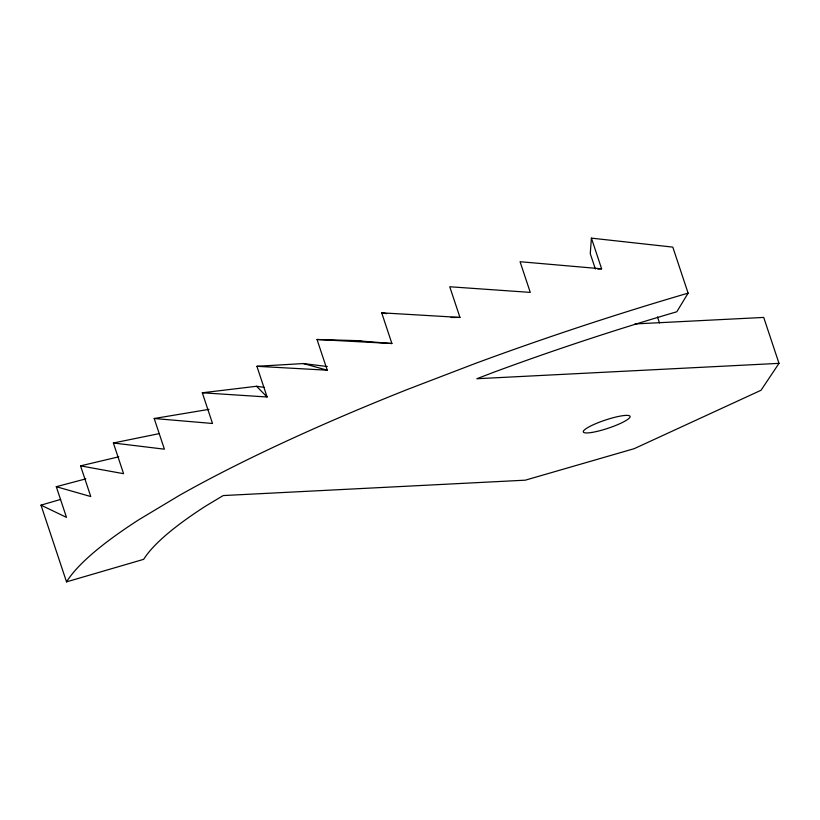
<?xml version="1.0" encoding="UTF-8"?>
<svg xmlns="http://www.w3.org/2000/svg" width="820" height="820" viewBox="0 0 820 820"><rect width="100%" height="100%" fill="white"/><g stroke="black" fill="none" stroke-linecap="round" stroke-linejoin="round"><path stroke-width="1.23" d="M634.936 323.941L763.717 317.422L779 363.352L476.82 378.737L494.286 372.044A492.687 86.397 -18.4 0 1 676.807 311.764L688.113 293.14L672.8 247.117L591.415 238.138L590.256 253.657L595.361 269.001M779 363.352L761.042 390.258L634.188 448.673L525.282 480.182L223.204 495.567L205.758 506.032A492.687 86.397 -18.4 0 0 143.684 559.332L66.522 581.862L41 505.151L60.598 499.431M41 505.151L66.492 517.379L56.293 486.701L85.792 478.87M56.293 486.701L90.764 496.541L80.555 465.862L118.787 456.812M80.555 465.862L123.584 473.683L113.375 442.995L159.193 433.626M113.375 442.995L164.4 449.186L154.191 418.507L209.028 409.354M154.191 418.507L212.513 423.479L202.304 392.79L256.537 386.271L264.132 387.327M597.8 269.083L601.624 268.816L591.415 238.138M202.304 392.79L267.105 396.993L256.896 366.304L303.359 363.557L327.323 366.54M451.061 317.483L459.958 317.432L449.749 286.754L530.274 292.391L520.064 261.713L601.624 268.816M256.896 366.304L327.241 370.189L317.032 339.5L354.947 340.566L391.898 343.518L381.689 312.83L459.958 317.432M317.032 339.5L391.898 343.518M354.947 340.566L362.522 341.468M367.565 342.073L370.097 342.37M381.689 312.83L386.681 313.681M303.359 363.557L327.241 370.189M256.537 386.271L267.105 396.993M657.496 316.94L659.485 322.926M66.522 581.862A574.799 100.798 -18.4 0 1 138.887 519.706L179.703 495.208A574.799 100.798 -18.4 0 1 407.212 389.541L475.272 363.465A574.799 100.798 -18.4 0 1 688.113 293.14M591.845 432.447A24.631 4.315 -18.4 0 0 629.801 417.482A24.631 4.315 -18.4 0 0 598.446 422.566A24.631 4.315 -18.4 0 0 591.845 432.447"/></g></svg>
